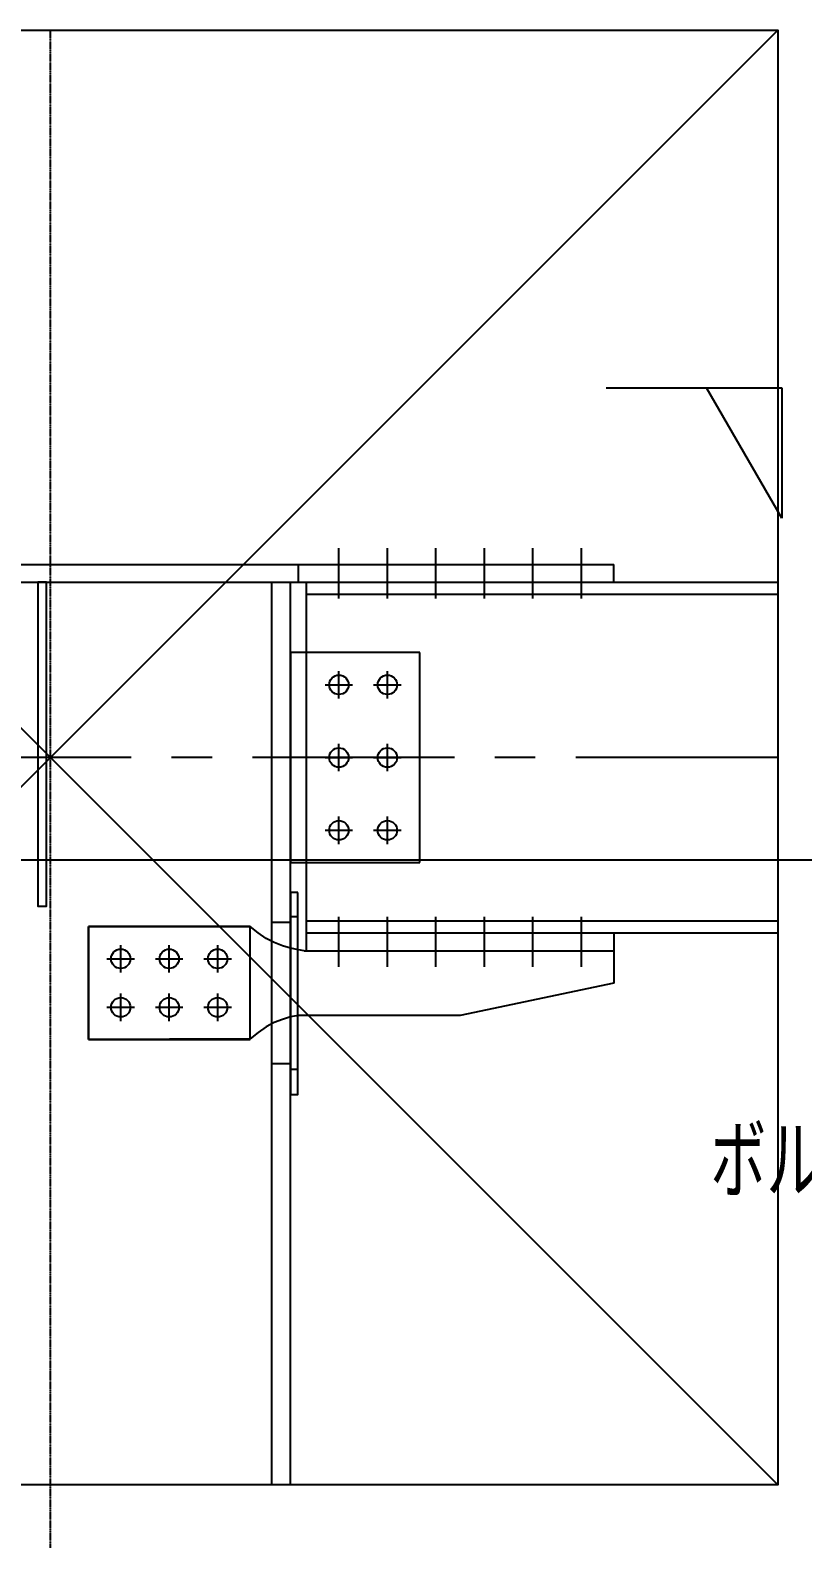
# Model space of a CAD drawing. Extents: x -668440 to 1010955, y -1678500 to 210463.
# Drawn here: x -628260 to -618698, y -903745 to -885079 of the extents above; entities that cross this region are included whole.
import ezdxf
from ezdxf.enums import TextEntityAlignment as Align

# ---------------------------------------------------------------- set-up
doc = ezdxf.new("R2010")
doc.units = 0
doc.header["$MEASUREMENT"] = 0
doc.linetypes.add('CENTER', pattern=[2, 1.25, -0.25, 0.25, -0.25])
doc.layers.get('0').update_dxf_attribs({"color": 3, "linetype": 'CONTINUOUS'})
doc.layers.add('00_ADDL', color=253, linetype='CONTINUOUS', plot=False)
for name, color, linetype in [('100', 5, 'CENTER'), ('_1-3_L-CS', 1, 'CONTINUOUS'), ('_1-B_TXT1', 3, 'CONTINUOUS'), ('_5-6_GS-M', 6, 'CONTINUOUS'), ('BEAM_H-434x299x10x15x13', 7, 'CONTINUOUS'), ('BOLT', 4, 'CONTINUOUS'), ('C400-R22-6M22_d', 7, 'CONTINUOUS'), ('chole', 7, 'CONTINUOUS'), ('COL_H-594x302x14x23x13', 7, 'CONTINUOUS'), ('ctp400-40-60-60-0-0-M22', 7, 'CONTINUOUS'), ('cwr_d', 7, 'CONTINUOUS'), ('SH400-12-3-3-M22@90(0.0)', 7, 'CONTINUOUS'), ('SP400-40-60-60-0-0-M22-200-K6-614-322-0-168-TYPE2', 7, 'CONTINUOUS')]:
    doc.layers.add(name, color=color, linetype=linetype)
doc.styles.add('S030', font='simplex.shx', dxfattribs={"width": 0.8, "bigfont": 'extfont2.shx'})

# ---------------------------------------------------------------- blocks, each defined once
blk = doc.blocks.new('剛接合部C1Y')
for p, q in [((-229573.77238, -394236.59222), (-229596.77238, -394236.59222)), ((-229564.77238, -394229.59222), (-229573.77238, -394229.59222)), ((-229573.77238, -394411.59222), (-229596.77238, -394411.59222)), ((-229564.77238, -394418.59222), (-229573.77238, -394418.59222))]:
    blk.add_line(p, q)
blk.add_lwpolyline([(-229564.77238, -394199.59222), (-229573.77238, -394199.59222), (-229573.77238, -394449.59222), (-229564.77238, -394449.59222)], close=True)
at = {"layer": '00_ADDL'}
for p, q in [((-230770.77238, -393132.59222), (-228970.77238, -394932.59222)), ((-228970.77238, -393132.59222), (-230770.77238, -394932.59222))]:
    blk.add_line(p, q, dxfattribs=at)
at = {"layer": '00_ADDL', "transparency": 33554661}
blk.add_line((-228105.77238, -394159.59222), (-230066.06511, -394159.59222), dxfattribs=at)
at = {"layer": '00_ADDL'}
blk.add_lwpolyline([(-230770.77238, -394932.59222), (-230770.77238, -393132.59222), (-228970.77238, -393132.59222), (-228970.77238, -394932.59222)], close=True, dxfattribs=at)
at = {"layer": '100'}
blk.add_line((-229870.77238, -397002.59222), (-229870.77238, -393132.59222), dxfattribs=at)
at = {"layer": '100', "linetype": 'CENTER', "ltscale": 200}
blk.add_line((-226970.77238, -394032.59222), (-232770.77238, -394032.59222), dxfattribs=at)
at = {"layer": '_1-3_L-CS'}
for p, q in [((-229182.95792, -393575.29403), (-228965.82277, -393575.29403)), ((-228965.82277, -393736.36381), (-229058.81645, -393575.29403)), ((-228965.82277, -393575.29403), (-228965.82277, -393736.36381))]:
    blk.add_line(p, q, dxfattribs=at)
at = {"layer": '_5-6_GS-M', "transparency": 33554661}
blk.add_lwpolyline([(-229886.43904, -393815.59222), (-229886.43904, -394216.59222), (-229875.77238, -394216.59222), (-229875.77238, -393815.59222)], close=True, dxfattribs=at)
at = {"layer": 'BEAM_H-434x299x10x15x13'}
for p, q in [((-229553.77238, -393815.59222), (-228970.77238, -393815.59222)), ((-229553.77238, -394249.59222), (-229553.77238, -393815.59222)), ((-229553.77238, -393830.59222), (-228970.77238, -393830.59222)), ((-229553.77238, -394234.59222), (-228970.77238, -394234.59222)), ((-229553.77238, -394249.59222), (-228970.77238, -394249.59222))]:
    blk.add_line(p, q, dxfattribs=at)
at = {"layer": 'BOLT'}
for p, q in [((-229513.77238, -393835.59222), (-229513.77238, -393773.59222)), ((-229453.77238, -393835.59222), (-229453.77238, -393773.59222)), ((-229393.77238, -393835.59222), (-229393.77238, -393773.59222)), ((-229333.77238, -393835.59222), (-229333.77238, -393773.59222)), ((-229273.77238, -393835.59222), (-229273.77238, -393773.59222)), ((-229213.77238, -393835.59222), (-229213.77238, -393773.59222)), ((-229513.77238, -393959.59222), (-229513.77238, -393925.59222)), ((-229453.77238, -393959.59222), (-229453.77238, -393925.59222)), ((-229530.77238, -393942.59222), (-229496.77238, -393942.59222)), ((-229470.77238, -393942.59222), (-229436.77238, -393942.59222)), ((-229513.77238, -394049.59222), (-229513.77238, -394015.59222)), ((-229453.77238, -394049.59222), (-229453.77238, -394015.59222)), ((-229530.77238, -394032.59222), (-229496.77238, -394032.59222)), ((-229470.77238, -394032.59222), (-229436.77238, -394032.59222)), ((-229513.77238, -394139.59222), (-229513.77238, -394105.59222)), ((-229453.77238, -394139.59222), (-229453.77238, -394105.59222)), ((-229530.77238, -394122.59222), (-229496.77238, -394122.59222)), ((-229470.77238, -394122.59222), (-229436.77238, -394122.59222)), ((-229513.77238, -394291.59222), (-229513.77238, -394229.59222)), ((-229453.77238, -394291.59222), (-229453.77238, -394229.59222)), ((-229393.77238, -394291.59222), (-229393.77238, -394229.59222)), ((-229333.77238, -394291.59222), (-229333.77238, -394229.59222)), ((-229273.77238, -394291.59222), (-229273.77238, -394229.59222)), ((-229213.77238, -394291.59222), (-229213.77238, -394229.59222)), ((-229783.77238, -394298.59222), (-229783.77238, -394264.59222)), ((-229723.77238, -394298.59222), (-229723.77238, -394264.59222)), ((-229663.77238, -394298.59222), (-229663.77238, -394264.59222)), ((-229800.77238, -394281.59222), (-229766.77238, -394281.59222)), ((-229740.77238, -394281.59222), (-229706.77238, -394281.59222)), ((-229680.77238, -394281.59222), (-229646.77238, -394281.59222)), ((-229783.77238, -394358.59222), (-229783.77238, -394324.59222)), ((-229723.77238, -394358.59222), (-229723.77238, -394324.59222)), ((-229663.77238, -394358.59222), (-229663.77238, -394324.59222)), ((-229800.77238, -394341.59222), (-229766.77238, -394341.59222)), ((-229740.77238, -394341.59222), (-229706.77238, -394341.59222)), ((-229680.77238, -394341.59222), (-229646.77238, -394341.59222))]:
    blk.add_line(p, q, dxfattribs=at)
at = {"layer": 'C400-R22-6M22_d'}
for p, q in [((-229823.77238, -394381.59222), (-229823.77238, -394241.59222)), ((-229823.77238, -394241.59222), (-229623.77238, -394241.59222)), ((-229613.77238, -394249.59222), (-229623.77238, -394241.59222)), ((-229603.77238, -394256.59222), (-229613.77238, -394249.59222)), ((-229593.77238, -394261.59222), (-229603.77238, -394256.59222)), ((-229553.77238, -394271.59222), (-229553.77238, -394249.59222)), ((-229553.77238, -394249.59222), (-229173.77238, -394249.59222)), ((-229173.77238, -394249.59222), (-229173.77238, -394311.59222)), ((-229583.77238, -394265.59222), (-229593.77238, -394261.59222)), ((-229573.77238, -394268.59222), (-229583.77238, -394265.59222)), ((-229563.77238, -394270.59222), (-229573.77238, -394268.59222)), ((-229556.77238, -394271.59222), (-229563.77238, -394270.59222)), ((-229556.77238, -394271.59222), (-229173.77238, -394271.59222)), ((-229173.77238, -394311.59222), (-229363.77238, -394351.59222)), ((-229563.77238, -394351.59222), (-229573.77238, -394353.59222)), ((-229363.77238, -394351.59222), (-229563.77238, -394351.59222)), ((-229603.77238, -394365.59222), (-229613.77238, -394372.59222)), ((-229593.77238, -394360.59222), (-229603.77238, -394365.59222)), ((-229583.77238, -394356.59222), (-229593.77238, -394360.59222)), ((-229573.77238, -394353.59222), (-229583.77238, -394356.59222)), ((-229623.77238, -394380.59222), (-229823.77238, -394381.59222)), ((-229613.77238, -394372.59222), (-229623.77238, -394380.59222))]:
    blk.add_line(p, q, dxfattribs=at)
for centre in [(-229783.77238, -394281.59222), (-229723.77238, -394281.59222), (-229663.77238, -394281.59222), (-229783.77238, -394341.59222), (-229723.77238, -394341.59222), (-229663.77238, -394341.59222)]:
    blk.add_circle(centre, 12, dxfattribs=at)
at = {"layer": 'chole'}
for centre in [(-229783.77238, -394281.59222), (-229723.77238, -394281.59222), (-229663.77238, -394281.59222), (-229783.77238, -394341.59222), (-229723.77238, -394341.59222), (-229663.77238, -394341.59222)]:
    blk.add_circle(centre, 12, dxfattribs=at)
at = {"layer": 'COL_H-594x302x14x23x13'}
for p, q in [((-229596.77238, -394932.59222), (-229596.77238, -393815.59222)), ((-229573.77238, -394932.59222), (-229573.77238, -393815.59222))]:
    blk.add_line(p, q, dxfattribs=at)
at = {"layer": 'ctp400-40-60-60-0-0-M22'}
blk.add_line((-230177.77238, -393815.59222), (-229563.77238, -393815.59222), dxfattribs=at)
at = {"layer": 'cwr_d'}
for p, q in [((-229623.77238, -394241.59222), (-229823.77238, -394241.59222)), ((-229823.77238, -394241.59222), (-229823.77238, -394381.59222)), ((-229623.77238, -394381.59222), (-229623.77238, -394241.59222)), ((-229823.77238, -394381.59222), (-229623.77238, -394381.59222))]:
    blk.add_line(p, q, dxfattribs=at)
for centre in [(-229783.77238, -394281.59222), (-229723.77238, -394281.59222), (-229663.77238, -394281.59222), (-229783.77238, -394341.59222), (-229723.77238, -394341.59222), (-229663.77238, -394341.59222)]:
    blk.add_circle(centre, 12, dxfattribs=at)
at = {"layer": 'SH400-12-3-3-M22@90(0.0)'}
for p, q in [((-229573.77238, -393902.59222), (-229573.77238, -394162.59222)), ((-229413.77238, -393902.59222), (-229573.77238, -393902.59222)), ((-229413.77238, -394162.59222), (-229413.77238, -393902.59222)), ((-229573.77238, -394162.59222), (-229413.77238, -394162.59222))]:
    blk.add_line(p, q, dxfattribs=at)
for centre in [(-229513.77238, -393942.59222), (-229453.77238, -393942.59222), (-229513.77238, -394032.59222), (-229453.77238, -394032.59222), (-229513.77238, -394122.59222), (-229453.77238, -394122.59222)]:
    blk.add_circle(centre, 12, dxfattribs=at)
at = {"layer": 'SP400-40-60-60-0-0-M22-200-K6-614-322-0-168-TYPE2'}
for p, q in [((-230567.77238, -393793.59222), (-229173.77238, -393793.59222)), ((-229563.77238, -393815.59222), (-229563.77238, -393793.59222)), ((-229173.77238, -393815.59222), (-229173.77238, -393793.59222)), ((-230567.77238, -393815.59222), (-229173.77238, -393815.59222))]:
    blk.add_line(p, q, dxfattribs=at)
at = {"layer": '_1-B_TXT1', "color": 3, "style": 'S030', "width": 0.7}
blk.add_text('ボルト締結用切欠', height=90, dxfattribs=at).set_placement((-229054.20777, -394532.9985), align=Align.MIDDLE_LEFT)

msp = doc.modelspace()

# ---------------------------------------------------------------- block references
at = {"xscale": 10, "yscale": 10, "zscale": 10}
msp.add_blockref('剛接合部C1Y', (1670698.6842, 3046247.35843, 5600), dxfattribs=at)

doc.saveas('drawing.dxf')
